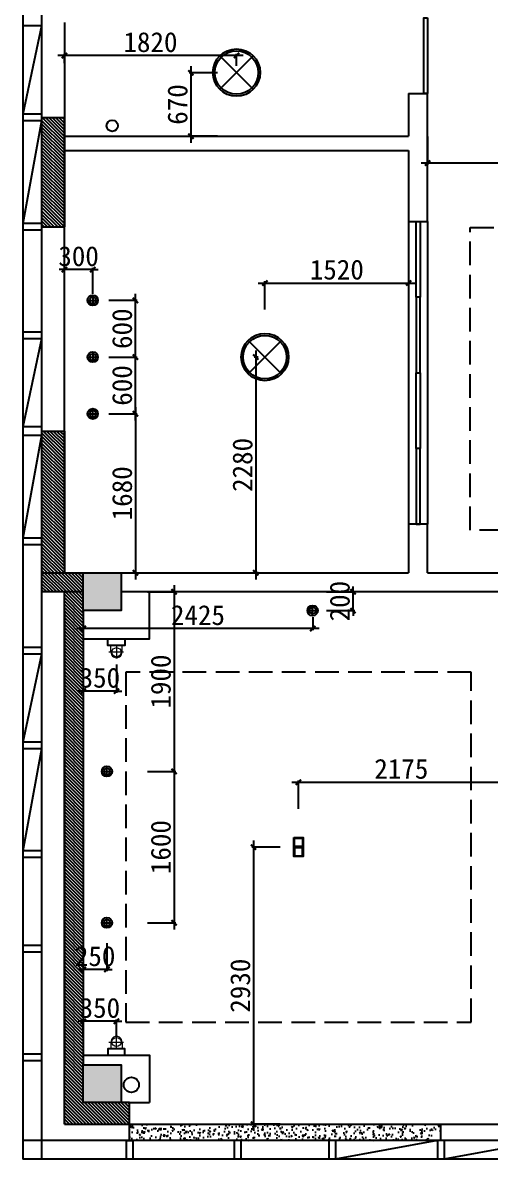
# Model space of a CAD drawing. Header units: millimetres. Extents: x 561810 to 956823, y -438984 to -391712.
# Drawn here: x 767062 to 772004, y -415003 to -402989 of the extents above; entities that cross this region are included whole.
import ezdxf

# ---------------------------------------------------------------- set-up
doc = ezdxf.new("R2010")
doc.units = ezdxf.units.MM
doc.header["$LTSCALE"] = 10
doc.header["$MEASUREMENT"] = 0
doc.linetypes.add('DASH', pattern=[0.35, 0.25, -0.1])
doc.layers.get('0').update_dxf_attribs({"linetype": 'CONTINUOUS'})
doc.layers.get('DEFPOINTS').update_dxf_attribs({"color": 1, "linetype": 'CONTINUOUS'})
for name, color, linetype in [('4-P灯具', 142, 'CONTINUOUS'), ('PUB_HATCH', 144, 'CONTINUOUS'), ('WALL', 7, 'CONTINUOUS'), ('WINDOW', 4, 'CONTINUOUS'), ('填充', 8, 'CONTINUOUS'), ('墙', 7, 'CONTINUOUS')]:
    doc.layers.add(name, color=color, linetype=linetype)
doc.layers.add('家居内线', color=251, linetype='CONTINUOUS', lineweight=13)
doc.layers.add('细线', color=250, linetype='CONTINUOUS', lineweight=5)
doc.styles.add('施洛华标注样式', font='')
doc.styles.get('施洛华标注样式').set_extended_font_data('SimSun')
doc.dimstyles.new('外标尺寸', dxfattribs={"dimscale": 70, "dimtxt": 3, "dimasz": 0.8, "dimexe": 0.25, "dimexo": 1, "dimgap": 0.5, "dimtad": 1, "dimdec": 0, "dimtxsty": '施洛华标注样式', "dimblk": 'ARCHTICK', "dimcen": 1.5, "dimdle": 1, "dimclrd": 250, "dimclre": 250, "dimclrt": 62, "dimadec": 0, "dimazin": 0, "dimtfac": 1, "dimtdec": 0, "dimtix": 1, "dimtmove": 1, "dimatfit": 3, "dimldrblk": 'ARCHTICK', "dimfxl": 0, "dimarcsym": 0})

# ---------------------------------------------------------------- blocks, each defined once
blk = doc.blocks.new('_ARCHTICK')
at = {"color": 0, "linetype": 'ByBlock', "const_width": 0.4}
blk.add_lwpolyline([(-0.5, -0.5), (0.5, 0.5)], dxfattribs=at)
blk = doc.blocks.new('*D86')
at = {"color": 250, "lineweight": -2}
for p, q in [((768662, -408933), (768662, -410973)), ((768382, -409003), (768679, -409003)), ((768382, -410903), (768679, -410903))]:
    blk.add_line(p, q, dxfattribs=at)
at = {"layer": 'DEFPOINTS', "color": 0}
for p in [(768202, -409003), (767952, -410903), (768662, -410903)]:
    blk.add_point(p, dxfattribs=at)
at = {"color": 250, "lineweight": -2, "xscale": 56, "yscale": 56, "zscale": 56}
for p, rotation in [((768662, -409003), 90), ((768662, -410903), 270)]:
    blk.add_blockref('_ARCHTICK', p, dxfattribs=dict(at, rotation=rotation))
at = {"color": 62, "insert": (768522, -409953), "char_height": 210, "attachment_point": 5, "rotation": 90, "style": '施洛华标注样式'}
blk.add_mtext('1900', dxfattribs=at)
blk = doc.blocks.new('*D87')
at = {"color": 250, "lineweight": -2}
for p, q in [((768662, -410833), (768662, -412573)), ((768382, -410903), (768679, -410903)), ((768382, -412503), (768679, -412503))]:
    blk.add_line(p, q, dxfattribs=at)
at = {"layer": 'DEFPOINTS', "color": 0}
for p in [(767952, -410903), (767952, -412503), (768662, -412503)]:
    blk.add_point(p, dxfattribs=at)
at = {"color": 250, "lineweight": -2, "xscale": 56, "yscale": 56, "zscale": 56}
for p, rotation in [((768662, -410903), 90), ((768662, -412503), 270)]:
    blk.add_blockref('_ARCHTICK', p, dxfattribs=dict(at, rotation=rotation))
at = {"color": 62, "insert": (768522, -411703), "char_height": 210, "attachment_point": 5, "rotation": 90, "style": '施洛华标注样式'}
blk.add_mtext('1600', dxfattribs=at)
blk = doc.blocks.new('*D88')
at = {"color": 250, "lineweight": -2}
for p, q in [((767702, -412717), (767702, -413014)), ((767952, -412717), (767952, -413014)), ((767702, -412997), (767646, -412997)), ((767952, -412997), (767702, -412997)), ((767952, -412997), (768008, -412997))]:
    blk.add_line(p, q, dxfattribs=at)
at = {"layer": 'DEFPOINTS', "color": 0}
for p in [(767702, -412503), (767952, -412503), (767702, -412997)]:
    blk.add_point(p, dxfattribs=at)
at = {"color": 250, "lineweight": -2, "xscale": 56, "yscale": 56, "zscale": 56}
blk.add_blockref('_ARCHTICK', (767702, -412997), dxfattribs=at)
at = {"color": 250, "lineweight": -2, "xscale": 56, "yscale": 56, "zscale": 56, "rotation": 180}
blk.add_blockref('_ARCHTICK', (767952, -412997), dxfattribs=at)
at = {"color": 62, "insert": (767827, -412857), "char_height": 210, "attachment_point": 5, "style": '施洛华标注样式'}
blk.add_mtext('250', dxfattribs=at)
blk = doc.blocks.new('*D89')
at = {"color": 250, "lineweight": -2}
for p, q in [((767702, -413544), (767646, -413544)), ((767702, -413693), (767702, -413526)), ((768052, -413544), (767702, -413544)), ((768052, -413696), (768052, -413526)), ((768052, -413544), (768108, -413544))]:
    blk.add_line(p, q, dxfattribs=at)
at = {"layer": 'DEFPOINTS', "color": 0}
for p in [(767702, -413544), (767702, -413763), (768052, -413766)]:
    blk.add_point(p, dxfattribs=at)
at = {"color": 250, "lineweight": -2, "xscale": 56, "yscale": 56, "zscale": 56}
blk.add_blockref('_ARCHTICK', (767702, -413544), dxfattribs=at)
at = {"color": 250, "lineweight": -2, "xscale": 56, "yscale": 56, "zscale": 56, "rotation": 180}
blk.add_blockref('_ARCHTICK', (768052, -413544), dxfattribs=at)
at = {"color": 62, "insert": (767877, -413404), "char_height": 210, "attachment_point": 5, "style": '施洛华标注样式'}
blk.add_mtext('350', dxfattribs=at)
blk = doc.blocks.new('*D90')
at = {"color": 250, "lineweight": -2}
for p, q in [((767702, -409774), (767702, -410072)), ((768052, -409774), (768052, -410072)), ((767702, -410054), (767646, -410054)), ((768052, -410054), (767702, -410054)), ((768052, -410054), (768108, -410054))]:
    blk.add_line(p, q, dxfattribs=at)
at = {"layer": 'DEFPOINTS', "color": 0}
for p in [(767702, -409643), (768052, -409643), (767702, -410054)]:
    blk.add_point(p, dxfattribs=at)
at = {"color": 250, "lineweight": -2, "xscale": 56, "yscale": 56, "zscale": 56}
blk.add_blockref('_ARCHTICK', (767702, -410054), dxfattribs=at)
at = {"color": 250, "lineweight": -2, "xscale": 56, "yscale": 56, "zscale": 56, "rotation": 180}
blk.add_blockref('_ARCHTICK', (768052, -410054), dxfattribs=at)
at = {"color": 62, "insert": (767877, -409914), "char_height": 210, "attachment_point": 5, "style": '施洛华标注样式'}
blk.add_mtext('350', dxfattribs=at)
blk = doc.blocks.new('*D91')
at = {"color": 250, "lineweight": -2}
for p, q in [((770554, -409003), (770554, -408947)), ((770274, -409003), (770571, -409003)), ((770554, -409203), (770554, -409003)), ((770274, -409203), (770571, -409203)), ((770554, -409203), (770554, -409259))]:
    blk.add_line(p, q, dxfattribs=at)
at = {"layer": 'DEFPOINTS', "color": 0}
for p in [(770127, -409003), (770554, -409003), (770127, -409203)]:
    blk.add_point(p, dxfattribs=at)
at = {"color": 250, "lineweight": -2, "xscale": 56, "yscale": 56, "zscale": 56}
for p, rotation in [((770554, -409003), 270), ((770554, -409203), 90)]:
    blk.add_blockref('_ARCHTICK', p, dxfattribs=dict(at, rotation=rotation))
at = {"color": 62, "insert": (770414, -409103), "char_height": 210, "attachment_point": 5, "rotation": 90, "style": '施洛华标注样式'}
blk.add_mtext('200', dxfattribs=at)
blk = doc.blocks.new('*D92')
at = {"color": 250, "lineweight": -2}
for p, q in [((770127, -409273), (770127, -409409)), ((770197, -409392), (767632, -409392)), ((767702, -409384), (767702, -409409))]:
    blk.add_line(p, q, dxfattribs=at)
at = {"layer": 'DEFPOINTS', "color": 0}
for p in [(767702, -409314), (770127, -409203), (767702, -409392)]:
    blk.add_point(p, dxfattribs=at)
at = {"color": 250, "lineweight": -2, "xscale": 56, "yscale": 56, "zscale": 56, "rotation": 180}
blk.add_blockref('_ARCHTICK', (767702, -409392), dxfattribs=at)
at = {"color": 250, "lineweight": -2, "xscale": 56, "yscale": 56, "zscale": 56}
blk.add_blockref('_ARCHTICK', (770127, -409392), dxfattribs=at)
at = {"color": 62, "insert": (768914, -409252), "char_height": 210, "attachment_point": 5, "style": '施洛华标注样式'}
blk.add_mtext('2425', dxfattribs=at)
blk = doc.blocks.new('*D93')
at = {"color": 250, "lineweight": -2}
for p, q in [((769907, -411017), (772222, -411017)), ((769977, -411297), (769977, -410999)), ((772152, -411297), (772152, -410999))]:
    blk.add_line(p, q, dxfattribs=at)
at = {"layer": 'DEFPOINTS', "color": 0}
for p in [(772152, -411017), (769977, -411703), (772152, -411703)]:
    blk.add_point(p, dxfattribs=at)
at = {"color": 250, "lineweight": -2, "xscale": 56, "yscale": 56, "zscale": 56, "rotation": 180}
blk.add_blockref('_ARCHTICK', (769977, -411017), dxfattribs=at)
at = {"color": 250, "lineweight": -2, "xscale": 56, "yscale": 56, "zscale": 56}
blk.add_blockref('_ARCHTICK', (772152, -411017), dxfattribs=at)
at = {"color": 62, "insert": (771064, -410877), "char_height": 210, "attachment_point": 5, "style": '施洛华标注样式'}
blk.add_mtext('2175', dxfattribs=at)
blk = doc.blocks.new('*D94')
at = {"color": 250, "lineweight": -2}
for p, q in [((769782, -411703), (769485, -411703)), ((769502, -411633), (769502, -414703)), ((769782, -414633), (769485, -414633))]:
    blk.add_line(p, q, dxfattribs=at)
at = {"layer": 'DEFPOINTS', "color": 0}
for p in [(769977, -411703), (769502, -414633), (769977, -414633)]:
    blk.add_point(p, dxfattribs=at)
at = {"color": 250, "lineweight": -2, "xscale": 56, "yscale": 56, "zscale": 56}
for p, rotation in [((769502, -411703), 90), ((769502, -414633), 270)]:
    blk.add_blockref('_ARCHTICK', p, dxfattribs=dict(at, rotation=rotation))
at = {"color": 62, "insert": (769362, -413168), "char_height": 210, "attachment_point": 5, "rotation": 90, "style": '施洛华标注样式'}
blk.add_mtext('2930', dxfattribs=at)
blk = doc.blocks.new('*D242')
at = {"color": 250, "lineweight": -2}
for p, q in [((771342, -404192), (771342, -404490)), ((774242, -404192), (774242, -404490)), ((774312, -404472), (771272, -404472))]:
    blk.add_line(p, q, dxfattribs=at)
at = {"layer": 'DEFPOINTS', "color": 0}
for p in [(771342, -403893), (774242, -403893), (771342, -404472)]:
    blk.add_point(p, dxfattribs=at)
at = {"color": 250, "lineweight": -2, "xscale": 56, "yscale": 56, "zscale": 56, "rotation": 180}
blk.add_blockref('_ARCHTICK', (771342, -404472), dxfattribs=at)
at = {"color": 250, "lineweight": -2, "xscale": 56, "yscale": 56, "zscale": 56}
blk.add_blockref('_ARCHTICK', (774242, -404472), dxfattribs=at)
at = {"color": 62, "insert": (772792, -404332), "char_height": 210, "attachment_point": 5, "style": '施洛华标注样式'}
blk.add_mtext('2900', dxfattribs=at)
blk = doc.blocks.new('*D949')
at = {"color": 250, "lineweight": -2}
for p, q in [((769119, -403518), (768821, -403518)), ((768839, -403448), (768839, -404258)), ((769119, -404188), (768821, -404188))]:
    blk.add_line(p, q, dxfattribs=at)
at = {"layer": 'DEFPOINTS', "color": 0}
for p in [(769322, -403518), (768839, -404188), (769322, -404188)]:
    blk.add_point(p, dxfattribs=at)
at = {"color": 250, "lineweight": -2, "xscale": 56, "yscale": 56, "zscale": 56}
for p, rotation in [((768839, -403518), 90), ((768839, -404188), 270)]:
    blk.add_blockref('_ARCHTICK', p, dxfattribs=dict(at, rotation=rotation))
at = {"color": 62, "insert": (768699, -403853), "char_height": 210, "attachment_point": 5, "rotation": 90, "style": '施洛华标注样式'}
blk.add_mtext('670', dxfattribs=at)
blk = doc.blocks.new('*D950')
at = {"color": 250, "lineweight": -2}
for p, q in [((769392, -403335), (767432, -403335)), ((767502, -403417), (767502, -403318)), ((769322, -403445), (769322, -403318))]:
    blk.add_line(p, q, dxfattribs=at)
at = {"layer": 'DEFPOINTS', "color": 0}
for p in [(767502, -403335), (767502, -403487), (769322, -403515)]:
    blk.add_point(p, dxfattribs=at)
at = {"color": 250, "lineweight": -2, "xscale": 56, "yscale": 56, "zscale": 56, "rotation": 180}
blk.add_blockref('_ARCHTICK', (767502, -403335), dxfattribs=at)
at = {"color": 250, "lineweight": -2, "xscale": 56, "yscale": 56, "zscale": 56}
blk.add_blockref('_ARCHTICK', (769322, -403335), dxfattribs=at)
at = {"color": 62, "insert": (768412, -403195), "char_height": 210, "attachment_point": 5, "style": '施洛华标注样式'}
blk.add_mtext('1820', dxfattribs=at)
blk = doc.blocks.new('*D951')
at = {"color": 250, "lineweight": -2}
for p, q in [((769552, -405740), (771212, -405740)), ((769622, -406020), (769622, -405722)), ((771142, -406020), (771142, -405722))]:
    blk.add_line(p, q, dxfattribs=at)
at = {"layer": 'DEFPOINTS', "color": 0}
for p in [(771142, -405740), (769622, -406523), (771142, -406520)]:
    blk.add_point(p, dxfattribs=at)
at = {"color": 250, "lineweight": -2, "xscale": 56, "yscale": 56, "zscale": 56, "rotation": 180}
blk.add_blockref('_ARCHTICK', (769622, -405740), dxfattribs=at)
at = {"color": 250, "lineweight": -2, "xscale": 56, "yscale": 56, "zscale": 56}
blk.add_blockref('_ARCHTICK', (771142, -405740), dxfattribs=at)
at = {"color": 62, "insert": (770382, -405600), "char_height": 210, "attachment_point": 5, "style": '施洛华标注样式'}
blk.add_mtext('1520', dxfattribs=at)
blk = doc.blocks.new('*D952')
at = {"color": 250, "lineweight": -2}
for p, q in [((769552, -406523), (769509, -406523)), ((769526, -406453), (769526, -408873)), ((769552, -408803), (769509, -408803))]:
    blk.add_line(p, q, dxfattribs=at)
at = {"layer": 'DEFPOINTS', "color": 0}
for p in [(769622, -406523), (769526, -408803), (769622, -408803)]:
    blk.add_point(p, dxfattribs=at)
at = {"color": 250, "lineweight": -2, "xscale": 56, "yscale": 56, "zscale": 56}
for p, rotation in [((769526, -406523), 90), ((769526, -408803), 270)]:
    blk.add_blockref('_ARCHTICK', p, dxfattribs=dict(at, rotation=rotation))
at = {"color": 62, "insert": (769386, -407663), "char_height": 210, "attachment_point": 5, "rotation": 90, "style": '施洛华标注样式'}
blk.add_mtext('2280', dxfattribs=at)
blk = doc.blocks.new('*D953')
at = {"color": 250, "lineweight": -2}
for p, q in [((767973, -407123), (768271, -407123)), ((768253, -407053), (768253, -408873)), ((767973, -408803), (768271, -408803))]:
    blk.add_line(p, q, dxfattribs=at)
at = {"layer": 'DEFPOINTS', "color": 0}
for p in [(767802, -407123), (767802, -408803), (768253, -408803)]:
    blk.add_point(p, dxfattribs=at)
at = {"color": 250, "lineweight": -2, "xscale": 56, "yscale": 56, "zscale": 56}
for p, rotation in [((768253, -407123), 90), ((768253, -408803), 270)]:
    blk.add_blockref('_ARCHTICK', p, dxfattribs=dict(at, rotation=rotation))
at = {"color": 62, "insert": (768113, -407963), "char_height": 210, "attachment_point": 5, "rotation": 90, "style": '施洛华标注样式'}
blk.add_mtext('1680', dxfattribs=at)
blk = doc.blocks.new('*D954')
at = {"color": 250, "lineweight": -2}
for p, q in [((767973, -406523), (768271, -406523)), ((768253, -407193), (768253, -406453)), ((767973, -407123), (768271, -407123))]:
    blk.add_line(p, q, dxfattribs=at)
at = {"layer": 'DEFPOINTS', "color": 0}
for p in [(767802, -406523), (768253, -406523), (767802, -407123)]:
    blk.add_point(p, dxfattribs=at)
at = {"color": 250, "lineweight": -2, "xscale": 56, "yscale": 56, "zscale": 56}
for p, rotation in [((768253, -406523), 90), ((768253, -407123), 270)]:
    blk.add_blockref('_ARCHTICK', p, dxfattribs=dict(at, rotation=rotation))
at = {"color": 62, "insert": (768113, -406823), "char_height": 210, "attachment_point": 5, "rotation": 90, "style": '施洛华标注样式'}
blk.add_mtext('600', dxfattribs=at)
blk = doc.blocks.new('*D955')
at = {"color": 250, "lineweight": -2}
for p, q in [((767973, -405923), (768271, -405923)), ((768253, -406593), (768253, -405853)), ((767973, -406523), (768271, -406523))]:
    blk.add_line(p, q, dxfattribs=at)
at = {"layer": 'DEFPOINTS', "color": 0}
for p in [(767802, -405923), (768253, -405923), (767802, -406523)]:
    blk.add_point(p, dxfattribs=at)
at = {"color": 250, "lineweight": -2, "xscale": 56, "yscale": 56, "zscale": 56}
for p, rotation in [((768253, -405923), 90), ((768253, -406523), 270)]:
    blk.add_blockref('_ARCHTICK', p, dxfattribs=dict(at, rotation=rotation))
at = {"color": 62, "insert": (768113, -406223), "char_height": 210, "attachment_point": 5, "rotation": 90, "style": '施洛华标注样式'}
blk.add_mtext('600', dxfattribs=at)
blk = doc.blocks.new('*D956')
at = {"color": 250, "lineweight": -2}
for p, q in [((767502, -405853), (767502, -405581)), ((767802, -405853), (767802, -405581)), ((767502, -405598), (767446, -405598)), ((767802, -405598), (767502, -405598)), ((767802, -405598), (767858, -405598))]:
    blk.add_line(p, q, dxfattribs=at)
at = {"layer": 'DEFPOINTS', "color": 0}
for p in [(767502, -405598), (767502, -405923), (767802, -405923)]:
    blk.add_point(p, dxfattribs=at)
at = {"color": 250, "lineweight": -2, "xscale": 56, "yscale": 56, "zscale": 56}
blk.add_blockref('_ARCHTICK', (767502, -405598), dxfattribs=at)
at = {"color": 250, "lineweight": -2, "xscale": 56, "yscale": 56, "zscale": 56, "rotation": 180}
blk.add_blockref('_ARCHTICK', (767802, -405598), dxfattribs=at)
at = {"color": 62, "insert": (767652, -405458), "char_height": 210, "attachment_point": 5, "style": '施洛华标注样式'}
blk.add_mtext('300', dxfattribs=at)

msp = doc.modelspace()

# ---------------------------------------------------------------- hatches: boundary and pattern name
h = msp.add_hatch()
h.set_pattern_fill('ANSI31', color=250, scale=200, angle=-90, style=0)
h.set_pattern_definition([(315, (767501.614, -405144.755), (17.67767, 17.67767), [])])
h.paths.add_polyline_path([(767501.6, -403989.8), (767261.6, -403989.8), (767261.6, -404024.8), (767261.6, -405144.8), (767501.6, -405144.8)])
h = msp.add_hatch()
h.set_pattern_fill('ANSI31', color=250, scale=200, angle=-90, style=0)
h.set_pattern_definition([(315, (767501.614, -408802.755), (17.67767, 17.67767), [])])
h.paths.add_polyline_path([(767501.6, -407306.3), (767261.6, -407306.3), (767261.6, -407352.8), (767261.6, -408802.8), (767501.6, -408802.8)])
h = msp.add_hatch()
h.set_pattern_fill('ANSI31', color=250, scale=200, angle=-90, style=0)
h.set_pattern_definition([(315, (767701.614, -409002.755), (17.6777, 17.6777), [])])
h.paths.add_polyline_path([(767701.6, -409002.8), (767701.6, -408802.8), (767261.6, -408802.8), (767261.6, -409002.8)])
h = msp.add_hatch()
h.set_pattern_fill('ANSI31', color=250, scale=200, angle=-90, style=0)
h.set_pattern_definition([(315, (768191.614, -414632.755), (17.67767, 17.67767), [])])
h.paths.add_polyline_path([(767701.6, -409202.8), (767701.6, -409002.8), (767501.6, -409002.8), (767501.6, -414632.8), (768191.6, -414632.8), (768191.6, -414402.8), (767701.6, -414402.8), (767701.6, -414002.8)])
h = msp.add_hatch()
h.set_pattern_fill('AR-CONC', color=250, scale=20, style=0)
h.set_pattern_definition([(50, (771481.61, -414802.76), (143.452, -12.5504), [15, -165]), (355, (771481.61, -414802.76), (-27.75, 150.4384), [12, -132]), (100.4514, (771493.57, -414803.8), (115.702, 137.888), [12.748, -140.2284]), (46.184, (771481.61, -414762.76), (213.448, -33.104), [22.5, -247.5]), (96.6356, (771499.4, -414765.51), (186.933, 194.824), [19.122, -210.343]), (351.184, (771481.61, -414762.76), (186.932, 194.824), [18, -198]), (21, (771501.61, -414772.76), (119.3814, -80.5238), [15, -165]), (326, (771501.61, -414772.76), (48.663, 145.03), [12, -132]), (71.4514, (771511.56, -414779.47), (168.0445, 64.506), [12.748, -140.2284]), (37.5, (771481.614, -414802.755), (2.432, 66.5788), [0, -130.4, 0, -134, 0, -132.5]), (7.5, (771481.614, -414802.755), (52.6139, 78.8823), [0, -76.4, 0, -127.4, 0, -50.5]), (327.5, (771437.014, -414802.755), (106.7645, -4.511), [0, -50, 0, -156, 0, -207]), (317.5, (771417.01, -414802.755), (116.6372, 20.021), [0, -65, 0, -103.6, 0, -147])])
h.paths.add_polyline_path([(768191.6, -414632.8), (768191.6, -414802.8), (768226.6, -414802.8), (771481.6, -414802.8), (771481.6, -414632.8)])
at = {"layer": 'PUB_HATCH'}
h = msp.add_hatch(color=256, dxfattribs=at)
h.paths.add_polyline_path([(779561.6, -414402.8), (779561.6, -414002.8), (779961.6, -414002.8), (779961.6, -414402.8)])
h.paths.add_polyline_path([(767701.6, -414402.8), (767701.6, -414002.8), (768101.6, -414002.8), (768101.6, -414402.8)])
h.paths.add_polyline_path([(767701.6, -409202.8), (767701.6, -408802.8), (768101.6, -408802.8), (768101.6, -409202.8)])
h.paths.add_polyline_path([(767701.6, -402742.8), (767701.6, -402342.8), (768101.6, -402342.8), (768101.6, -402742.8)])
h.paths.add_polyline_path([(803411.6, -402742.8), (803411.6, -402342.8), (803811.6, -402342.8), (803811.6, -402742.8)])
h.paths.add_polyline_path([(803411.6, -409202.8), (803411.6, -408802.8), (803811.6, -408802.8), (803811.6, -409202.8)])
h.paths.add_polyline_path([(803411.6, -414402.8), (803411.6, -414002.8), (803811.6, -414002.8), (803811.6, -414402.8)])
h.paths.add_polyline_path([(791551.6, -414402.8), (791551.6, -414002.8), (791951.6, -414002.8), (791951.6, -414402.8)])

# ---------------------------------------------------------------- linework, layer by layer
at = {"color": 1}
for p, q in [((767261.6, -403019.8), (767061.6, -403019.8)), ((767261.6, -403019.8), (767061.6, -403954.8)), ((767261.6, -402949.8), (767261.6, -403019.8)), ((767261.6, -403954.8), (767061.6, -403954.8)), ((767261.6, -404024.8), (767061.6, -404024.8)), ((767261.6, -404024.8), (767061.6, -405109.8)), ((767261.6, -403954.8), (767261.6, -404024.8)), ((767261.6, -405109.8), (767061.6, -405109.8)), ((767261.6, -405109.8), (767261.6, -405179.8)), ((767261.6, -405179.8), (767061.6, -405179.8)), ((767261.6, -406259.8), (767061.6, -406259.8)), ((767261.6, -406329.8), (767061.6, -406329.8)), ((767261.6, -406329.8), (767061.6, -407259.8)), ((767261.6, -407259.8), (767061.6, -407259.8)), ((767261.6, -407259.8), (767261.6, -407352.8)), ((767261.6, -407352.8), (767061.6, -407352.8)), ((767261.6, -407352.8), (767061.6, -408437.8)), ((767261.6, -408437.8), (767061.6, -408437.8)), ((767261.6, -408507.8), (767061.6, -408507.8)), ((768401.6, -409202.8), (768401.6, -409002.8)), ((767261.6, -409592.8), (767061.6, -409592.8)), ((767261.6, -409662.8), (767061.6, -409662.8)), ((767261.6, -409662.8), (767061.6, -410592.8)), ((767261.6, -410592.8), (767061.6, -410592.8)), ((767261.6, -410662.8), (767061.6, -410662.8)), ((767261.6, -410662.8), (767061.6, -411742.8)), ((767261.6, -411742.8), (767061.6, -411742.8)), ((767261.6, -411812.8), (767061.6, -411812.8)), ((767261.6, -412742.8), (767061.6, -412742.8)), ((767261.6, -412812.8), (767061.6, -412812.8)), ((767261.6, -413892.8), (767061.6, -413892.8)), ((767261.6, -413962.8), (767061.6, -413962.8)), ((767261.6, -414802.8), (767061.6, -414802.8)), ((767261.6, -414802.8), (767261.6, -415002.8)), ((768156.6, -414802.8), (768156.6, -415002.8)), ((768156.6, -414802.8), (768226.6, -414802.8)), ((768226.6, -414802.8), (768226.6, -415002.8)), ((769296.6, -414802.8), (769296.6, -415002.8)), ((769366.6, -414802.8), (769366.6, -415002.8)), ((770296.6, -414802.8), (770296.6, -415002.8)), ((770366.6, -414802.8), (770366.6, -415002.8)), ((771446.6, -414802.8), (770366.6, -415002.8)), ((771446.6, -414802.8), (771446.6, -415002.8)), ((771516.6, -414802.8), (771516.6, -415002.8)), ((772596.6, -414802.8), (771516.6, -415002.8))]:
    msp.add_line(p, q, dxfattribs=at)
at = {"color": 250}
for p, q in [((769144.8, -403692), (769498.4, -403338.5)), ((769144.8, -403338.5), (769498.4, -403692)), ((769444.8, -406700), (769798.4, -406346.5)), ((769444.8, -406346.5), (769798.4, -406700))]:
    msp.add_line(p, q, dxfattribs=at)
for p, q in [((767261.6, -405144.8), (767501.6, -405144.8)), ((767261.6, -407306.3), (767501.6, -407306.3))]:
    msp.add_line(p, q)
at = {"color": 1}
msp.add_lwpolyline([(771516.6, -414802.8), (771446.6, -414802.8)], dxfattribs=at)
at = {"color": 250}
for centre in [(769321.6, -403515.3), (769621.6, -406523.3)]:
    msp.add_circle(centre, 230, dxfattribs=at)
at = {"layer": '4-P灯具', "color": 250, "ltscale": 20}
for p, q in [((767746.6, -405923.3), (767856.6, -405923.3)), ((767801.6, -405868.3), (767801.6, -405978.3)), ((767746.6, -406523.3), (767856.6, -406523.3)), ((767801.6, -406468.3), (767801.6, -406578.3)), ((767746.6, -407123.3), (767856.6, -407123.3)), ((767801.6, -407178.3), (767801.6, -407068.3)), ((770126.6, -409257.8), (770126.6, -409147.8)), ((770071.6, -409202.8), (770181.6, -409202.8)), ((767951.6, -410957.8), (767951.6, -410847.8)), ((767896.6, -410902.8), (768006.6, -410902.8)), ((767896.6, -412502.8), (768006.6, -412502.8)), ((767951.6, -412557.8), (767951.6, -412447.8))]:
    msp.add_line(p, q, dxfattribs=at)
at = {"layer": '4-P灯具', "color": 142}
for points in [[(768142.3, -409502.8), (768142.3, -409570.7), (767960.9, -409570.7), (767960.9, -409502.8)], [(768142.3, -413902.8), (768142.3, -413834.8), (767960.9, -413834.8), (767960.9, -413902.8)]]:
    msp.add_lwpolyline(points, close=True, dxfattribs=at)
msp.add_lwpolyline([(769926.6, -411602.8), (770026.6, -411602.8), (770026.6, -411802.8), (769926.6, -411802.8), (769926.6, -411602.8)], dxfattribs=at)
for centre in [(767801.6, -405923.3), (767801.6, -406523.3), (767801.6, -407123.3), (770126.6, -409202.8), (767951.6, -410902.8), (767951.6, -412502.8)]:
    msp.add_circle(centre, 55, dxfattribs=at)
at = {"layer": '4-P灯具', "color": 250, "ltscale": 20}
for centre in [(767801.6, -405923.3), (767801.6, -406523.3), (767801.6, -407123.3), (770126.6, -409202.8), (767951.6, -410902.8), (767951.6, -412502.8)]:
    msp.add_circle(centre, 35, dxfattribs=at)
at = {"layer": 'WALL'}
for p, q in [((771141.6, -403737.8), (771141.6, -404187.8)), ((771141.6, -403737.8), (771341.6, -403737.8)), ((771341.6, -405088.3), (771341.6, -403737.8)), ((767501.6, -405144.8), (767501.6, -403989.8)), ((771141.6, -404337.8), (771141.6, -405088.3)), ((771141.6, -405088.3), (771341.6, -405088.3)), ((767501.6, -408737.8), (767501.6, -407306.3)), ((767501.6, -407306.3), (767501.6, -408802.8)), ((767501.6, -407306.3), (767501.6, -408802.8)), ((771341.6, -408288.3), (771141.6, -408288.3)), ((771141.6, -408288.3), (771141.6, -408802.8)), ((771341.6, -408802.8), (771341.6, -408288.3)), ((767261.6, -408802.8), (771141.6, -408802.8)), ((771341.6, -408802.8), (777141.6, -408802.8)), ((767261.6, -409002.8), (767701.6, -409002.8)), ((767501.6, -414632.8), (767501.6, -409002.8)), ((768101.6, -409002.8), (772151.6, -409002.8)), ((767501.6, -414002.8), (767501.6, -409202.8)), ((767501.6, -414002.8), (767501.6, -409202.8)), ((767501.6, -409202.8), (767501.6, -414002.8)), ((767701.6, -409202.8), (767701.6, -414002.8)), ((768191.6, -414402.8), (767701.6, -414402.8)), ((767501.6, -414632.8), (768191.6, -414632.8)), ((771481.6, -414632.8), (772151.6, -414632.8))]:
    msp.add_line(p, q, dxfattribs=at)
at = {"layer": 'WALL', "color": 0, "linetype": 'Continuous'}
for p, q in [((767261.6, -403989.8), (767501.6, -403989.8)), ((767501.6, -403989.8), (767501.6, -405144.8)), ((767501.6, -405144.8), (767501.6, -403989.8)), ((767501.6, -404187.8), (771141.6, -404187.8)), ((767501.6, -404337.8), (771141.6, -404337.8))]:
    msp.add_line(p, q, dxfattribs=at)
at = {"layer": 'WALL'}
for points in [[(767701.6, -409202.8), (767701.6, -408802.8), (768101.6, -408802.8), (768101.6, -409202.8), (767701.6, -409202.8)], [(767701.6, -414402.8), (767701.6, -414002.8), (768101.6, -414002.8), (768101.6, -414402.8), (767701.6, -414402.8)], [(771481.6, -414802.8), (771481.6, -414632.8)]]:
    msp.add_lwpolyline(points, dxfattribs=at)
at = {"layer": 'WINDOW'}
for p, q in [((767061.6, -392842.8), (767061.6, -415002.8)), ((767261.6, -392842.8), (767261.6, -414802.8)), ((767501.6, -402984.8), (767501.6, -403989.8)), ((767501.6, -407306.3), (767501.6, -405144.8)), ((804261.6, -414802.8), (767261.6, -414802.8)), ((804381.6, -415002.8), (767061.6, -415002.8))]:
    msp.add_line(p, q, dxfattribs=at)
for points in [[(771341.6, -402937.8), (771341.6, -403737.8), (771301.6, -403737.8), (771301.6, -402937.8), (771341.6, -402937.8)], [(771221.6, -405088.3), (771261.6, -405088.3), (771261.6, -405888.3), (771221.6, -405888.3), (771221.6, -405088.3)], [(771221.6, -406688.3), (771261.6, -406688.3), (771261.6, -405888.3), (771221.6, -405888.3), (771221.6, -406688.3)], [(771221.6, -406688.3), (771261.6, -406688.3), (771261.6, -407488.3), (771221.6, -407488.3), (771221.6, -406688.3)], [(771221.6, -408288.3), (771261.6, -408288.3), (771261.6, -407488.3), (771221.6, -407488.3), (771221.6, -408288.3)]]:
    msp.add_lwpolyline(points, dxfattribs=at)
for centre, radius in [((768008.5, -404077.7), 60), ((768210.2, -414216, -2150003), 80)]:
    msp.add_circle(centre, radius, dxfattribs=at)
at = {"layer": '填充', "color": 142, "ltscale": 0.01}
msp.add_line((768191.6, -414632.8), (771481.6, -414632.8), dxfattribs=at)
at = {"layer": '填充', "color": 2, "linetype": 'DASH', "ltscale": 100}
for points in [[(771791.6, -405152.8), (776691.6, -405152.8), (776691.6, -408352.8), (771791.6, -408352.8)], [(768151.6, -413552.8), (771801.6, -413552.8), (771801.6, -409852.8), (768151.6, -409852.8)]]:
    msp.add_lwpolyline(points, close=True, dxfattribs=at)
at = {"layer": '填充', "color": 142, "ltscale": 0.01}
for points in [[(767701.6, -409502.8), (768401.6, -409502.8), (768401.6, -409002.8)], [(767701.6, -413902.8), (768401.6, -413902.8), (768401.6, -414402.8)], [(768191.6, -414802.8), (768191.6, -414402.8), (768401.6, -414402.8)]]:
    msp.add_lwpolyline(points, dxfattribs=at)
for centre in [(769321.6, -403515.3), (769621.6, -406523.3)]:
    msp.add_circle(centre, 250, dxfattribs=at)
at = {"layer": '墙', "color": 250}
for p, q in [((771141.6, -405088.3), (771141.6, -408288.3)), ((771341.6, -405088.3), (771341.6, -408288.3))]:
    msp.add_line(p, q, dxfattribs=at)
at = {"layer": '家居内线'}
for p, q in [((767970.7, -409639.5), (768128.1, -409639.5)), ((767993.9, -409642.8), (767993.9, -409570.7)), ((768051.6, -409580.5), (768051.6, -409710.5)), ((768111.5, -409642.8), (768111.5, -409570.7)), ((768051.6, -413825), (768051.6, -413695)), ((767970.7, -413766), (768128.1, -413766)), ((767993.9, -413762.7), (767993.9, -413834.8)), ((768111.5, -413762.7), (768111.5, -413834.8))]:
    msp.add_line(p, q, dxfattribs=at)
for centre in [(768052.7, -409642.8), (768052.7, -413762.7)]:
    msp.add_circle(centre, 48.1, dxfattribs=at)
for centre, start, end in [((768052.7, -409642.8), 176.80472, 3.19528), ((768052.7, -413762.7), 356.80472, 183.19528)]:
    msp.add_arc(centre, 58.8, start, end, dxfattribs=at)
at = {"layer": '细线', "color": 250, "lineweight": 5}
msp.add_line((770026.6, -411702.8), (769926.6, -411702.8), dxfattribs=at)
for points in [[(769936.6, -411612.8), (770016.6, -411612.8), (770016.6, -411692.8), (769936.6, -411692.8)], [(769936.6, -411792.8), (770016.6, -411792.8), (770016.6, -411712.8), (769936.6, -411712.8)]]:
    msp.add_lwpolyline(points, close=True, dxfattribs=at)

# ---------------------------------------------------------------- dimensions: what is measured, and where the dimension line sits
at = {"color": 1}
for base, p1, p2, picture, middle in [((767501.6, -403335.3), (769321.6, -403515.3), (767501.6, -403487.3), '*D950', (768411.6, -403195.3)), ((771341.6, -404472.4), (774241.6, -403892.7), (771341.6, -403892.7), '*D242', (772791.6, -404332.4)), ((767501.6, -405598.2), (767801.6, -405923.3), (767501.6, -405923.3), '*D956', (767651.6, -405458.2)), ((771141.6, -405739.9), (769621.6, -406523.3), (771141.6, -406520.3), '*D951', (770381.6, -405599.9)), ((767701.6, -409391.6), (770126.6, -409202.8), (767701.6, -409314), '*D92', (768914.1, -409251.6)), ((767701.6, -410054.2), (768051.7, -409642.8), (767701.6, -409642.8), '*D90', (767876.7, -409914.2)), ((772151.6, -411017), (769976.6, -411702.8), (772151.6, -411702.8), '*D93', (771064.1, -410877)), ((767701.6, -412996.7), (767951.6, -412502.8), (767701.6, -412502.8), '*D88', (767826.6, -412856.7)), ((767701.6, -413543.8), (768051.6, -413766), (767701.6, -413762.7), '*D89', (767876.6, -413403.8))]:
    dim = msp.add_linear_dim(base=base, p1=p1, p2=p2, dimstyle='外标尺寸', dxfattribs=at)
    dim.commit()
    dim.dimension.update_dxf_attribs({"geometry": picture, "text_midpoint": middle})
for base, p1, p2, picture, middle in [((768838.9157413, -404187.7550586), (769321.6144708, -403518.2550586), (769321.6144708, -404187.7550586), '*D949', (768698.9157413, -403853.0050586)), ((768253, -405923.3), (767801.6, -406523.3), (767801.6, -405923.3), '*D955', (768113, -406223.3)), ((768253, -406523.3), (767801.6, -407123.3), (767801.6, -406523.3), '*D954', (768113, -406823.3)), ((769526.3629903, -408802.7550586), (769621.6144708, -406523.255059), (769621.6144708, -408802.7550586), '*D952', (769386.3629903, -407663.0050588)), ((768253.0071423, -408802.7550586), (767801.6144708, -407123.255059), (767801.6144708, -408802.7550586), '*D953', (768113.0071423, -407963.0050588)), ((768661.8, -410902.8), (768202, -409002.8), (767951.6, -410902.8), '*D86', (768521.8, -409952.8)), ((770554, -409002.8), (770126.6, -409202.8), (770126.6, -409002.8), '*D91', (770414, -409102.8)), ((768661.8, -412502.8), (767951.6, -410902.8), (767951.6, -412502.8), '*D87', (768521.8, -411702.8)), ((769502.4, -414632.8), (769976.6, -411702.8), (769976.6, -414632.8), '*D94', (769362.4, -413167.8))]:
    dim = msp.add_linear_dim(base=base, p1=p1, p2=p2, angle=90, dimstyle='外标尺寸', dxfattribs=at)
    dim.commit()
    dim.dimension.update_dxf_attribs({"geometry": picture, "text_midpoint": middle})

doc.saveas('drawing.dxf')
